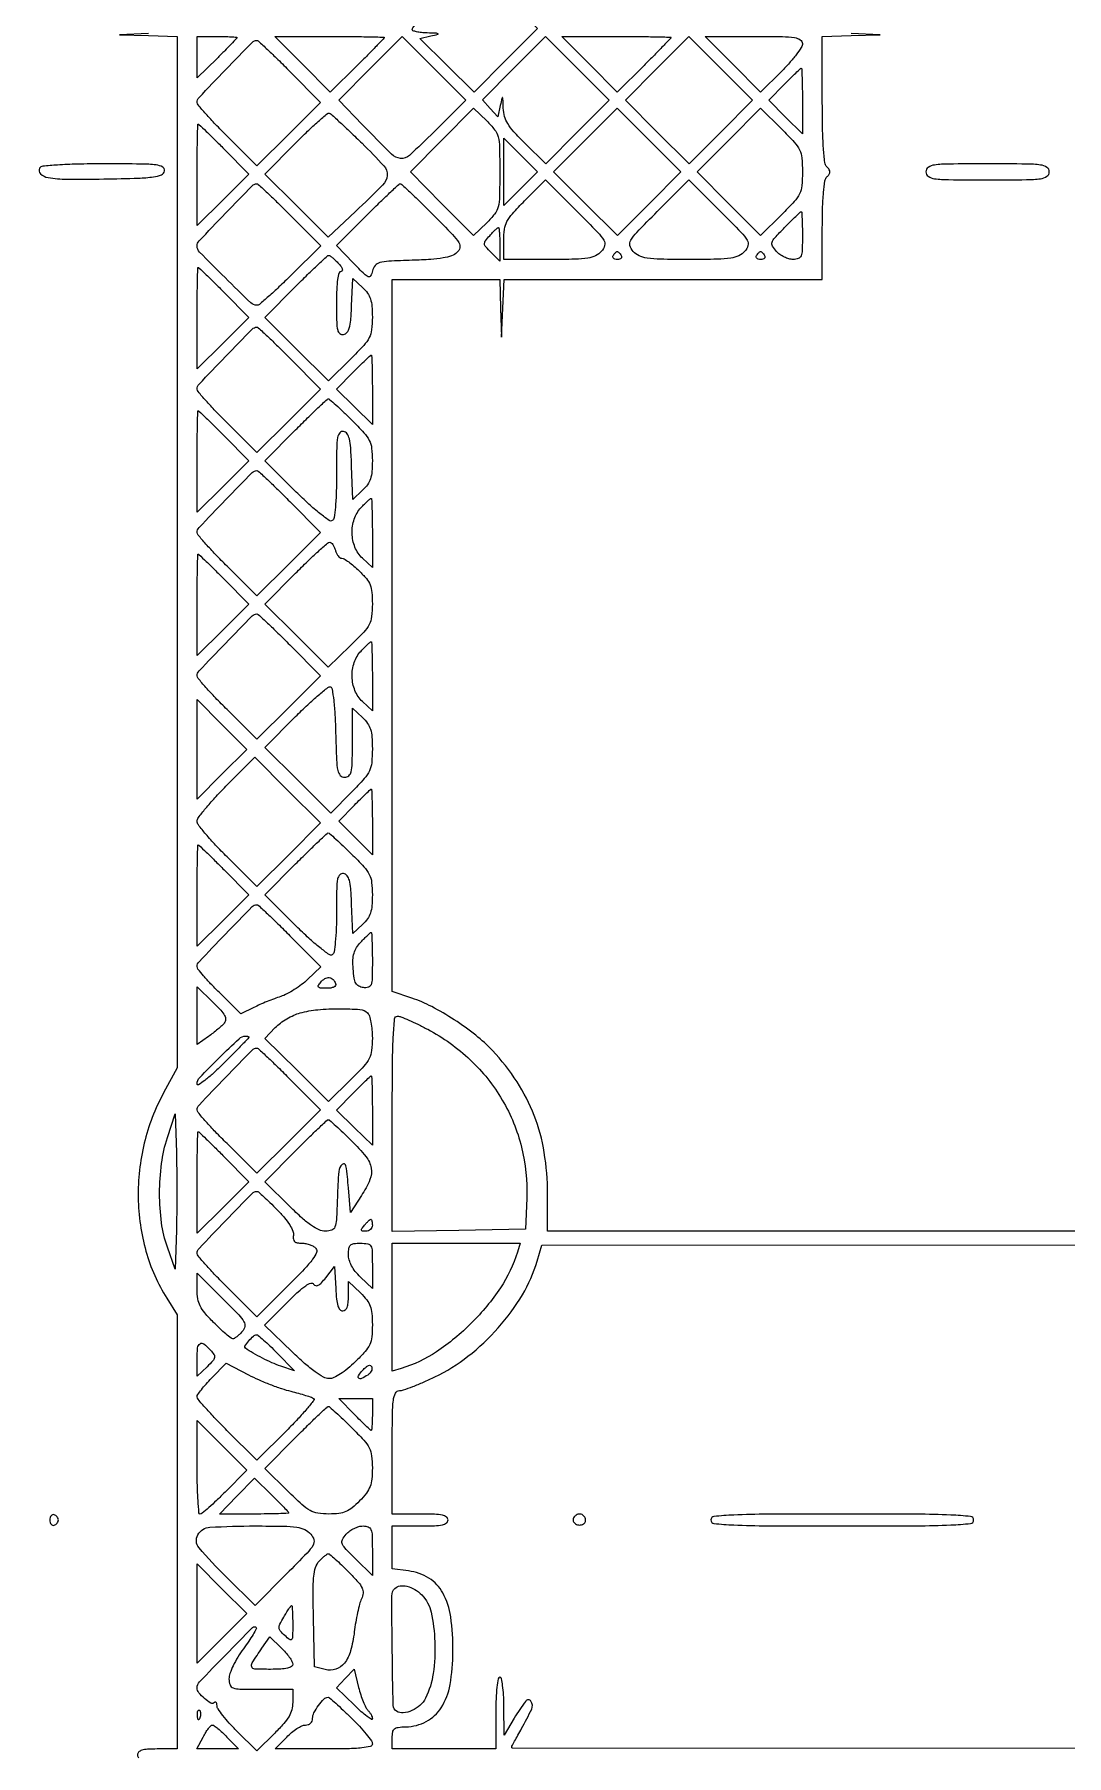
# Model space of a CAD drawing. Extents: x 0 to 836, y 5 to 589.
# Drawn here: x 102.46 to 124.39, y 185.98 to 222.54 of the extents above; entities that cross this region are included whole.
import ezdxf

# ---------------------------------------------------------------- set-up
doc = ezdxf.new("R2010")
doc.units = 0
doc.header["$MEASUREMENT"] = 0

msp = doc.modelspace()

# ---------------------------------------------------------------- linework, layer by layer
for points in [[(201.712326, 537.783562, -0.000001), (217.055896, 537.76491, -0.426088)], [(546.939, 229.3929, -0.000106), (546.943559, 250.949215, -0.000176), (546.957638, 269.095817, -0.000001), (546.976289, 285.583213, -0.415883)], [(836.0595, 588.6891), (420.497259, 588.710259, 0.000013), (261.145696, 588.714318, 0.000021), (126.989856, 588.708632), (4.934769, 588.698274, 0.19889), (4.878609, 588.675009, 0.198853), (4.855343, 588.618859), (4.83877, 516.273901, 0.000036), (4.826254, 436.744061, 0.000021), (4.8222, 342.282364), (4.8222, 95.946129), (4.469225, 95.920114, 0.031904), (4.160456, 95.877435, 0.315999), (4.075312, 95.787407, 0.415411), (4.137995, 95.703578, 0.035338), (4.43445, 95.6826), (4.8222, 95.6826), (4.8222, 50.2101), (4.8222, 4.7376), (420.462, 4.7376), (836.1018, 4.7376)], [(201.712326, 185.847562, -0.000001), (217.055896, 185.82891, -0.426088)], [(604.852986, 529.408162, -0.000002), (620.423836, 529.389509, -0.550615)], [(308.18842, 529.408162, -0.000002), (322.638019, 529.38951, -0.415836)], [(238.738155, 529.614638, -0.000002), (224.300981, 529.63329, -0.415836)], [(531.796111, 538.074638, -0.000002), (517.6951, 538.093291, -0.426056)], [(413.368417, 538.074638, -0.000002), (399.676779, 538.093291, -0.415815)], [(206.267293, 233.405114, -0.000001), (217.051222, 233.389599, -0.0589)], [(77.850638, 481.579418, -0.000002), (77.869294, 494.031443, -0.550517)], [(336.166934, 548.220763, -0.000002), (326.827688, 548.233536, -0.413812)], [(77.644162, 421.684687, -0.000002), (77.625507, 409.236574, -0.415775)], [(260.324089, 280.728444, -0.000002), (260.333986, 287.287743, -0.41377)], [(77.841889, 210.212758, -0.000002), (77.851786, 217.49274, -0.413814)], [(104.88285, 222.560816), (104.2695, 222.53162), (104.88285, 222.51481), (105.4962, 222.498), (105.4962, 211.545212), (105.4962, 200.592424), (105.207753, 200.060762, 0.065452), (104.795883, 198.98735, 0.062902), (104.667936, 197.829127, 0.064063), (104.831829, 196.695411, 0.073024), (105.275956, 195.693651), (105.4962, 195.344762), (105.4962, 190.732381), (105.4962, 186.12), (105.0732, 186.12, 0.014068), (104.865043, 186.114142, 0.058865), (104.74185, 186.092505, 0.122766), (104.675162, 186.052913, 0.200296), (104.6502, 185.9931, 0.188641), (104.673268, 185.934134, 0.12648)], [(166.481117, 197.118), (113.364, 197.118), (113.364, 197.912789, 0.040449), (113.292708, 198.792595, 0.051453), (113.079872, 199.578338, 0.052465), (112.715398, 200.292004, 0.044668), (112.192571, 200.956987, 0.036789), (111.838983, 201.280941, 0.022927), (111.382004, 201.608769, 0.023018), (110.902826, 201.889801, 0.040952), (110.482258, 202.068874), (110.0646, 202.207598), (110.0646, 209.772499), (110.0646, 217.3374), (111.2067, 217.3374), (112.3488, 217.3374), (112.36561, 216.72405), (112.38242, 216.1107), (112.411616, 216.72405), (112.440813, 217.3374), (115.821106, 217.3374), (119.2014, 217.3374), (119.2014, 218.37798, -0.006315), (119.207297, 218.844855, -0.015851), (119.226677, 219.184749, -0.016392), (119.256424, 219.428502, -0.159118), (119.30292, 219.52008, 0.049631), (119.348146, 219.575302, 0.147822), (119.36214, 219.6216, 0.147822), (119.348146, 219.667898, 0.049631), (119.30292, 219.72312, -0.167375), (119.254623, 219.82216, -0.012894), (119.225763, 220.121052, -0.01311), (119.206949, 220.545911, -0.004509), (119.2014, 221.16132), (119.2014, 222.498), (119.81475, 222.51481), (120.4281, 222.53162), (119.81475, 222.560816)], [(65.435445, 190.773), (68.6952, 190.773), (68.6952, 177.3216, -0.000235), (68.692781, 172.163649, -0.000391), (68.685311, 167.821549, -0.000006), (68.675408, 163.884038, -0.413474), (68.661535, 163.8702, -0.118776), (68.638161, 163.875832, -0.002401), (68.529605, 163.932029, -0.005535), (68.40322, 164.00002, -0.003675), (68.259685, 164.080681, 0.007714), (67.984449, 164.232441, 0.06904), (67.855138, 164.279732, 0.270472), (67.79242, 164.259258, 0.185787), (67.765428, 164.18745, 0.175744), (67.784867, 164.135137, 0.030637), (67.858962, 164.057949, 0.030019), (67.961457, 163.974289, 0.022931), (68.082678, 163.895095), (68.3991, 163.70849), (67.82805, 163.704745, 0.013372), (67.605361, 163.697327, 0.023366), (67.421849, 163.677659, 0.020491)], [(164.9277, 186.12, -0.00006), (144.863593, 186.122419, -0.000101), (127.973098, 186.129889), (112.616474, 186.139782, -0.414025), (112.6026, 186.153665, -0.118776), (112.608232, 186.177039, -0.002401), (112.664429, 186.285595, -0.005535), (112.73242, 186.41198, -0.003675), (112.813081, 186.555515, 0.021224), (113.026386, 186.968367, 0.269191), (113.011026, 187.135826, 0.509183), (112.899571, 187.137105, 0.024444), (112.656792, 186.77565), (112.440002, 186.4161), (112.436701, 187.02945, 0.012164), (112.429525, 187.270931, 0.02208), (112.410163, 187.467487, 0.018882), (112.383283, 187.615116, 0.351751), (112.3488, 187.6428, 0.365646), (112.313203, 187.612751, 0.014491), (112.2877, 187.4313, 0.018502), (112.269844, 187.189321, 0.009164), (112.2642, 186.8814), (112.2642, 186.12), (111.1644, 186.12), (110.0646, 186.12), (110.064849, 186.35265, -0.040561), (110.075533, 186.482414, -0.180759), (110.11292, 186.547578, -0.145401), (110.189371, 186.580216, -0.023462), (110.352681, 186.591303, 0.116545), (110.787786, 186.703754, 0.131991), (111.103293, 186.996161, 0.097119), (111.292231, 187.487242, 0.042288), (111.354701, 188.186309, 0.034894), (111.306129, 188.930672, 0.092165), (111.139459, 189.435758, 0.128781), (110.843969, 189.747465, 0.106049), (110.411316, 189.902774), (110.0646, 189.949278), (110.0646, 190.403439), (110.0646, 190.8576), (110.6568, 190.8576, 0.008455), (110.962474, 190.862769, 0.044348), (111.12915, 190.883282, 0.103378), (111.217076, 190.922244, 0.241448), (111.249, 190.9845, 0.241448), (111.217076, 191.046756, 0.103378), (111.12915, 191.085718, 0.044348), (110.962474, 191.106231, 0.008455), (110.6568, 191.1114), (110.0646, 191.1114), (110.0646, 192.4227, -0.00243), (110.068427, 193.210213, -0.026132), (110.088176, 193.528493, -0.082684), (110.132075, 193.681605, -0.289338), (110.215037, 193.734, 0.082327), (110.305119, 193.748934, 0.009465), (110.49889, 193.819116, 0.011203), (110.727562, 193.9128, 0.008916), (110.970093, 194.023756, 0.054982), (111.67321, 194.461401, 0.04513), (112.316716, 195.069119, 0.04585), (112.829837, 195.769699, 0.063026), (113.144019, 196.4835), (113.24454, 196.8219), (166.4357, 196.843117, -0.000076)]]:
    msp.add_lwpolyline(points, format="xyb")
for points in [[(112.476439, 221.991143), (111.803007, 221.313738), (111.226837, 221.884719), (110.650667, 222.4557), (110.886383, 222.509141, 0.00382), (111.031632, 222.54324, 0.627665), (111.034305, 222.555686, 0.157068), (111.007298, 222.565536, 0.001647), (110.80485, 222.572591, -0.018244), (110.683248, 222.580875, -0.029365), (110.580792, 222.597748, -0.029341), (110.504995, 222.619593, -0.317995), (110.4876, 222.644178, -0.183912), (110.502912, 222.684399, -0.002573), (110.679811, 222.881013, -0.00679), (110.891139, 223.107226, -0.004371), (111.141935, 223.363952), (111.79627, 224.022148), (112.47307, 223.345348), (113.14987, 222.668548)], [(106.7652, 222.47367, -0.192405), (106.758686, 222.457369, -0.001068), (106.640944, 222.334099, -0.004361), (106.504356, 222.194172, -0.002731), (106.3422, 222.0327), (105.9192, 221.616061), (105.9192, 222.05703), (105.9192, 222.498), (106.3422, 222.498, -0.005392), (106.504395, 222.496251, -0.008972), (106.640944, 222.490853, -0.003201), (106.756044, 222.483493, -0.393782)], [(107.888191, 221.755821), (108.541913, 221.098243), (107.865123, 220.425423), (107.188333, 219.752602), (106.553767, 220.382934, -0.006272), (106.310589, 220.630626, -0.009458), (106.105604, 220.852994, -0.004832), (105.938915, 221.044524, -0.178485), (105.9192, 221.097993, -0.192259), (105.960519, 221.201478, -0.001907), (106.52223, 221.788252, -0.001843), (107.089416, 222.371921, -0.201678), (107.188067, 222.4134, -0.189182), (107.218886, 222.401307, -0.001546), (107.41287, 222.220236, -0.005248), (107.634255, 222.007887, -0.003319)], [(109.8954, 222.474581, -0.194103), (109.888973, 222.458649, -0.00055), (109.727009, 222.290941, -0.003116), (109.541922, 222.10208, -0.001927), (109.322153, 221.882308), (108.748907, 221.313454), (108.161172, 221.905727), (107.573438, 222.498), (108.734419, 222.498, -0.00189), (109.179596, 222.496317, -0.003152), (109.554362, 222.491121, -0.0004), (109.886023, 222.484165, -0.407852)], [(110.952259, 220.47198, -0.008837), (110.428553, 219.969263, -0.214683), (110.241394, 219.906339, -0.172298), (110.050871, 219.996001, -0.005315), (109.432417, 220.622343), (108.927135, 221.145069), (109.600302, 221.822208), (110.27347, 222.499348), (110.950944, 221.821874), (111.628418, 221.1444)], [(113.999505, 220.468611), (113.326339, 219.791473), (112.879869, 220.232397, -0.013362), (112.648691, 220.473239, -0.04639), (112.518962, 220.645496, -0.068234), (112.450664, 220.799873, -0.061779), (112.423391, 220.97231, 0.001062), (112.416073, 221.177825, 0.203009), (112.407368, 221.1964, 0.571843), (112.396745, 221.193032, 0.001886), (112.359941, 221.029314), (112.3065, 220.787328), (112.142453, 220.969051), (111.978407, 221.150775), (112.648739, 221.825061), (113.31907, 222.499348), (113.99587, 221.822548), (114.67267, 221.145748)], [(115.9866, 222.474581, -0.194103), (115.980173, 222.458649, -0.00055), (115.818209, 222.290941, -0.003116), (115.633122, 222.10208, -0.001927), (115.413353, 221.882308), (114.840107, 221.313454), (114.252372, 221.905727), (113.664638, 222.498), (114.825619, 222.498, -0.00189), (115.270796, 222.496317, -0.003152), (115.645562, 222.491121, -0.0004), (115.977223, 222.484165, -0.407852)], [(118.7784, 222.34706, -0.143882), (118.754004, 222.264038, -0.01868), (118.647208, 222.110896, -0.020516), (118.502813, 221.934994, -0.015821), (118.331787, 221.755055), (117.885175, 221.31399), (117.297706, 221.905995), (116.710238, 222.498), (117.744319, 222.498, -0.003286), (118.357223, 222.493971, -0.032961), (118.612353, 222.473763, -0.106295), (118.733786, 222.428507, -0.255945)], [(118.7784, 221.124494), (118.7784, 220.427788), (118.421479, 220.78471), (118.064557, 221.141631), (118.396348, 221.481415, -0.00354), (118.525343, 221.611661, -0.005583), (118.638057, 221.721388, -0.001731), (118.736691, 221.814637, -0.190734), (118.753269, 221.8212, -0.402212), (118.763493, 221.811389, -0.001273), (118.771018, 221.616543, -0.005633), (118.776594, 221.391643, -0.00338)], [(109.422361, 220.22772, -0.012281), (109.88906, 219.748383, -0.213873), (109.957167, 219.546973, -0.173775), (109.860448, 219.341224, -0.007618), (109.283946, 218.77995), (108.706242, 218.2344), (108.031764, 218.904921), (107.357287, 219.575443), (108.011503, 220.233518, -0.005902), (108.266686, 220.484218, -0.00939), (108.491461, 220.691925, -0.003832), (108.685897, 220.86229, -0.269464), (108.726719, 220.869947, -0.099712), (108.767098, 220.845755, -0.001739), (108.956226, 220.672363, -0.00432), (109.17473, 220.467113, -0.002856)], [(112.3488, 219.6216, -0.005512), (112.342971, 219.09287, -0.057399), (112.313408, 218.877989, -0.103507), (112.238373, 218.72565, -0.03428), (112.070863, 218.539404), (111.792926, 218.270017), (111.121098, 218.945808), (110.449269, 219.6216), (111.121098, 220.297392), (111.792926, 220.973183), (112.070863, 220.703796, -0.03428), (112.238373, 220.51755, -0.103507), (112.313408, 220.365211, -0.057399), (112.342971, 220.15033, -0.005512)], [(118.7784, 219.6216, -0.022228), (118.765259, 219.32615, -0.091845), (118.717409, 219.15464, -0.073212), (118.606404, 218.992875, -0.011018), (118.331931, 218.709597), (117.885461, 218.268673), (117.212965, 218.945137), (116.540469, 219.6216), (117.212965, 220.298063), (117.885461, 220.974527), (118.331931, 220.533603, -0.011018), (118.606404, 220.250325, -0.073212), (118.717409, 220.08856, -0.091845), (118.765259, 219.91705, -0.022228)], [(106.492778, 220.105689), (107.019168, 219.574578), (106.469184, 219.029483), (105.9192, 218.484388), (105.9192, 219.560594, -0.002054), (105.920896, 219.973264, -0.003426), (105.926131, 220.320664, -0.000473), (105.933145, 220.627378, -0.407257), (105.942794, 220.6368, -0.193708), (105.958794, 220.63036, -0.000647), (106.114084, 220.480786, -0.003383), (106.289276, 220.309301, -0.002097)], [(102.572944, 219.698829, 0.362859), (102.590241, 219.578353, 0.142614), (102.752829, 219.500072, 0.039903), (103.147733, 219.466173, 0.006123), (103.936613, 219.471205, 0.002888), (104.670283, 219.48911, 0.025518), (104.993186, 219.515388, 0.067043), (105.160179, 219.560907, 0.250335), (105.226391, 219.64275, 0.329521), (105.187582, 219.723708, 0.093362), (105.045785, 219.767722, 0.026378), (104.733524, 219.787121, 0.002325), (103.942296, 219.7908, 0.004799), (103.369543, 219.785303, 0.011967), (102.951282, 219.767252, 0.008478), (102.640465, 219.741076, 0.233154)], [(121.401, 219.6216, 0.250083), (121.451569, 219.526818, 0.116079), (121.586063, 219.476279, 0.02996), (121.882974, 219.455932, 0.00213), (122.7123, 219.4524, 0.00213), (123.541626, 219.455932, 0.02996), (123.838537, 219.476279, 0.116079), (123.973031, 219.526818, 0.250083), (124.0236, 219.6216, 0.250083), (123.973031, 219.716382, 0.116079), (123.838537, 219.766921, 0.02996), (123.541626, 219.787268, 0.00213), (122.7123, 219.7908, 0.00213), (121.882974, 219.787268, 0.02996), (121.586063, 219.766921, 0.116079), (121.451569, 219.716382, 0.250083)], [(107.890651, 218.707748), (108.546832, 218.047695), (107.908517, 217.417598, -0.005928), (107.658026, 217.176127, -0.008973), (107.433886, 216.972591, -0.004412), (107.240708, 216.806383, -0.177239), (107.18911, 216.7875, -0.194181), (107.059344, 216.839871, -0.003462), (106.511923, 217.375061, -0.003434), (105.971644, 217.918043, -0.19648), (105.9192, 218.04635, -0.191484), (105.962167, 218.154431, -0.002082), (106.520889, 218.741177, -0.002004), (107.085641, 219.324635, -0.202106), (107.188067, 219.3678, -0.189225), (107.218892, 219.355701, -0.001535), (107.413592, 219.17391, -0.005229), (107.635772, 218.960762, -0.003307)], [(110.936962, 218.707032, -0.003781), (111.347082, 218.288206, -0.051657), (111.478349, 218.120497, -0.191771), (111.49858, 218.010536, -0.160928), (111.439691, 217.906749, -0.101532), (111.324124, 217.83854, -0.040029), (111.144323, 217.792475, -0.026563), (110.88187, 217.761446, -0.00844), (110.488332, 217.742666, 0.004467), (109.988973, 217.722811, 0.053081), (109.797922, 217.69301, 0.154628), (109.700821, 217.631096, 0.116889), (109.643933, 217.517314, -0.063349), (109.604569, 217.411912, -0.387776), (109.554567, 217.39383, -0.097675), (109.473423, 217.447878, -0.004498), (109.238957, 217.685137), (108.881184, 218.053746), (109.534357, 218.710773, -0.003312), (109.788074, 218.962627, -0.005238), (110.009253, 219.174798, -0.00154), (110.203066, 219.355738, -0.189205), (110.2338, 219.3678, -0.18927), (110.264544, 219.35573, -0.001524), (110.45944, 219.173699, -0.00521), (110.681819, 218.960321, -0.003294)], [(114.509614, 217.933483, -0.096486), (114.384421, 217.839715, -0.074304), (114.22112, 217.788816, -0.033795), (113.952937, 217.765629, -0.004671), (113.393188, 217.7604), (112.4334, 217.7604), (112.4334, 218.15959, -0.033159), (112.449454, 218.401393, -0.087388), (112.501721, 218.566309, -0.063081), (112.617404, 218.732799, -0.011477), (112.875778, 219.006721), (113.318155, 219.454663), (113.992204, 218.780615, -0.003397), (114.430693, 218.336126, -0.055934), (114.558383, 218.171619, -0.202061), (114.575702, 218.056679, -0.122195)], [(117.555214, 217.933483, -0.100062), (117.427261, 217.839055, -0.073036), (117.257528, 217.788312, -0.032035), (116.974459, 217.765437, -0.004148), (116.3673, 217.7604, -0.004158), (115.761073, 217.765442, -0.031899), (115.477605, 217.788285, -0.072566), (115.307646, 217.83883, -0.10066), (115.180015, 217.932787, -0.122971), (115.114386, 218.055578, -0.200635), (115.131758, 218.170621, -0.055773), (115.259111, 218.335624, -0.003427), (115.694339, 218.779461), (116.36467, 219.453748), (117.038261, 218.780157, -0.0034), (117.476447, 218.335972, -0.05597), (117.604042, 218.17156, -0.202118), (117.621324, 218.056663, -0.1221)], [(118.7784, 218.268, -0.007618), (118.773652, 217.956412, -0.085737), (118.748984, 217.835665, -0.217081), (118.691338, 217.779691, -0.086), (118.580012, 217.7604, -0.071015), (118.492733, 217.772859, -0.041981), (118.394347, 217.810736, -0.041105), (118.300505, 217.866171, -0.05493), (118.226548, 217.931757, -0.051037), (118.143898, 218.044266, -0.218512), (118.135687, 218.125016, -0.103781), (118.191971, 218.219824, -0.007732), (118.399806, 218.439357, -0.003578), (118.527475, 218.568244, -0.005639), (118.639073, 218.676828, -0.001765), (118.736701, 218.769046, -0.190603), (118.753269, 218.7756, -0.397036), (118.763444, 218.766009, -0.002383), (118.771018, 218.626492, -0.007727), (118.776594, 218.462635, -0.00464)], [(112.3488, 218.08), (112.3488, 217.7228), (112.163786, 217.907814, -0.016536), (112.051443, 218.027844, -0.160796), (112.024669, 218.091101, -0.183469), (112.042774, 218.153739, -0.022827), (112.134598, 218.265014, -0.008687), (112.196423, 218.330989, -0.012747), (112.253224, 218.38662, -0.008105), (112.302075, 218.430628, -0.181216), (112.319612, 218.4372, -0.383248), (112.331305, 218.426694, -0.006334), (112.340226, 218.332272, -0.012721), (112.346701, 218.21696, -0.007663)], [(114.9291, 217.845, -0.146489), (114.93773, 217.812903, -0.191582), (114.925817, 217.785251, -0.134005), (114.893114, 217.766572, -0.063222), (114.8445, 217.7604, -0.063222), (114.795886, 217.766572, -0.134005), (114.763183, 217.785251, -0.191582), (114.75127, 217.812903, -0.146489), (114.7599, 217.845, -0.025622), (114.782288, 217.877389, -0.032351), (114.806319, 217.904749, -0.033983), (114.828705, 217.924282, -0.163822), (114.8445, 217.9296, -0.163822), (114.860295, 217.924282, -0.033983), (114.882681, 217.904749, -0.032351), (114.906712, 217.877389, -0.025622)], [(117.9747, 217.845, -0.146489), (117.98333, 217.812903, -0.191582), (117.971417, 217.785251, -0.134005), (117.938714, 217.766572, -0.063222), (117.8901, 217.7604, -0.063222), (117.841486, 217.766572, -0.134005), (117.808783, 217.785251, -0.191582), (117.79687, 217.812903, -0.146489), (117.8055, 217.845, -0.025622), (117.827888, 217.877389, -0.032351), (117.851919, 217.904749, -0.033983), (117.874305, 217.924282, -0.163822), (117.8901, 217.9296, -0.163822), (117.905895, 217.924282, -0.033983), (117.928281, 217.904749, -0.032351), (117.952312, 217.877389, -0.025622)], [(106.492778, 217.060089), (107.019168, 216.528978), (106.469184, 215.983883), (105.9192, 215.438788), (105.9192, 216.514994, -0.002054), (105.920896, 216.927664, -0.003426), (105.926131, 217.275064, -0.000473), (105.933145, 217.581778, -0.407257), (105.942794, 217.5912, -0.193708), (105.958794, 217.58476, -0.000647), (106.114084, 217.435186, -0.003383), (106.289276, 217.263701, -0.002097)], [(108.9225, 217.6758, -0.02845), (108.976143, 217.609284, -0.076475), (109.003549, 217.555218, -0.189749), (109.001586, 217.521727, -0.292217), (108.977912, 217.5066, 0.334011), (108.933525, 217.473225, 0.034828), (108.904376, 217.337612, 0.026511), (108.885702, 217.12856, 0.00902), (108.8802, 216.823597, 0.005352), (108.88443, 216.428444, 0.050283), (108.90506, 216.260023, 0.173531), (108.951216, 216.187377, 0.21564), (109.02825, 216.168821, 0.171627), (109.103733, 216.21288, 0.106746), (109.152477, 216.304307, 0.049201), (109.182456, 216.470173, 0.00926), (109.201563, 216.778107), (109.226827, 217.359165), (109.434213, 217.164336, -0.048972), (109.538716, 217.044882, -0.075518), (109.600772, 216.922756, -0.059654), (109.63226, 216.767584, -0.020263), (109.6416, 216.537213, -0.027995), (109.626588, 216.269303, -0.092548), (109.575159, 216.100972, -0.067417), (109.457957, 215.935307, -0.010325), (109.175843, 215.644949), (108.710086, 215.184978), (108.033687, 215.85741), (107.357287, 216.529843), (108.011009, 217.187421, -0.003741), (108.265364, 217.439477, -0.005876), (108.48807, 217.651836, -0.00193), (108.682559, 217.831578, -0.187697), (108.717053, 217.845, -0.154717), (108.745726, 217.83591, -0.01874), (108.798986, 217.795298, -0.020825), (108.860036, 217.740598, -0.01575)], [(107.888191, 215.664621), (108.541913, 215.007043), (107.865123, 214.334223), (107.188333, 213.661402), (106.553767, 214.291734, -0.006272), (106.310589, 214.539426, -0.009458), (106.105604, 214.761794, -0.004832), (105.938915, 214.953324, -0.178485), (105.9192, 215.006793, -0.192259), (105.960519, 215.110278, -0.001907), (106.52223, 215.697052, -0.001843), (107.089416, 216.280721, -0.201678), (107.188067, 216.3222, -0.189182), (107.218886, 216.310107, -0.001546), (107.41287, 216.129036, -0.005248), (107.634255, 215.916687, -0.003319)], [(109.6416, 214.993286), (109.6416, 214.256571), (109.260733, 214.630364), (108.879867, 215.004156), (109.236048, 215.367078, -0.00324), (109.374363, 215.506196, -0.005133), (109.494852, 215.623392, -0.001471), (109.600531, 215.7235, -0.191126), (109.616914, 215.73, -0.403157), (109.626966, 215.720322, -0.0011), (109.634349, 215.51359, -0.005234), (109.639826, 215.275776, -0.00314)], [(109.19479, 214.35814, -0.011159), (109.46338, 214.080776, -0.068662), (109.577001, 213.918176, -0.091161), (109.62704, 213.751086, -0.027296), (109.6416, 213.484587, -0.020267), (109.632252, 213.254055, -0.059777), (109.600723, 213.098891, -0.075607), (109.538538, 212.976714, -0.048758), (109.433705, 212.856987), (109.22581, 212.661679), (109.201055, 213.370054, 0.006712), (109.182317, 213.757245, 0.042183), (109.153534, 213.952855, 0.100038), (109.105444, 214.057762, 0.190443), (109.02825, 214.106718, 0.270438), (108.949691, 214.078978, 0.136004), (108.904068, 213.980221, 0.037072), (108.884116, 213.754867, 0.003549), (108.8802, 213.203196, -0.007325), (108.874363, 212.80483, -0.016201), (108.85562, 212.501441, -0.0138), (108.828073, 212.276203, -0.220452), (108.786809, 212.213667, -0.303266), (108.723007, 212.215922, -0.01208), (108.528128, 212.363574, -0.017355), (108.2933, 212.564296, -0.010125), (108.025353, 212.820096), (107.357287, 213.484243), (108.011009, 214.141821, -0.002978), (108.264607, 214.393895, -0.004735), (108.484927, 214.606236, -0.001262), (108.678544, 214.788414, -0.190361), (108.706355, 214.7994, -0.183123), (108.733577, 214.789084, -0.002559), (108.867003, 214.66978, -0.00676), (109.020527, 214.527268, -0.004352)], [(106.492778, 214.014489), (107.019168, 213.483378), (106.469184, 212.938283), (105.9192, 212.393188), (105.9192, 213.469394, -0.002054), (105.920896, 213.882064, -0.003426), (105.926131, 214.229464, -0.000473), (105.933145, 214.536178, -0.407257), (105.942794, 214.5456, -0.193708), (105.958794, 214.53916, -0.000647), (106.114084, 214.389586, -0.003383), (106.289276, 214.218101, -0.002097)], [(107.888191, 212.619021), (108.541913, 211.961443), (107.865123, 211.288623), (107.188333, 210.615802), (106.553767, 211.246134, -0.006272), (106.310589, 211.493826, -0.009458), (106.105604, 211.716194, -0.004832), (105.938915, 211.907724, -0.178485), (105.9192, 211.961193, -0.192259), (105.960519, 212.064678, -0.001907), (106.52223, 212.651452, -0.001843), (107.089416, 213.235121, -0.201678), (107.188067, 213.2766, -0.189182), (107.218886, 213.264507, -0.001546), (107.41287, 213.083436, -0.005248), (107.634255, 212.871087, -0.003319)], [(109.6416, 211.950553), (109.6416, 211.216706), (109.4301, 211.4154, -0.110354), (109.272474, 211.647397, -0.088052), (109.211844, 211.944481, -0.087666), (109.257093, 212.245473, -0.107938), (109.402547, 212.488597, -0.006974), (109.475033, 212.56363, -0.010459), (109.540553, 212.626883, -0.005704), (109.596975, 212.677934, -0.183019), (109.614047, 212.6844, -0.401662), (109.62525, 212.673669, -0.001379), (109.633506, 212.468832, -0.005864), (109.63962, 212.231944, -0.003519)], [(108.855687, 211.5846, 0.047831), (108.879416, 211.51987, 0.057677), (108.913919, 211.465103, 0.067848), (108.95338, 211.427755, 0.15687), (108.991789, 211.4154, -0.140652), (109.042764, 211.400771, -0.017774), (109.138612, 211.335971, -0.01973), (109.249074, 211.24855, -0.015212), (109.362622, 211.145004, -0.027693), (109.514316, 210.980744, -0.078253), (109.593576, 210.846728, -0.072841), (109.630839, 210.689335, -0.021765), (109.6416, 210.442251, -0.027698), (109.6267, 210.173482, -0.094701), (109.575258, 210.006948, -0.068832), (109.457629, 209.844216, -0.010211), (109.171003, 209.556647), (108.700406, 209.103402), (108.028846, 209.771022), (107.357287, 210.438643), (108.011009, 211.096221, -0.00524), (108.266857, 211.348241, -0.008033), (108.494248, 211.560636, -0.003541), (108.690967, 211.736035, -0.182249), (108.738085, 211.7538, -0.183838), (108.769371, 211.741895, -0.059111), (108.80289, 211.704097, -0.049797), (108.833354, 211.649362, -0.038166)], [(106.492778, 210.968889), (107.019168, 210.437778), (106.469184, 209.892683), (105.9192, 209.347588), (105.9192, 210.423794, -0.002054), (105.920896, 210.836464, -0.003426), (105.926131, 211.183864, -0.000473), (105.933145, 211.490578, -0.407257), (105.942794, 211.5, -0.193708), (105.958794, 211.49356, -0.000647), (106.114084, 211.343986, -0.003383), (106.289276, 211.172501, -0.002097)], [(107.888191, 209.573421), (108.541913, 208.915843), (107.865123, 208.243023), (107.188333, 207.570202), (106.553767, 208.200534, -0.006272), (106.310589, 208.448226, -0.009458), (106.105604, 208.670594, -0.004832), (105.938915, 208.862124, -0.178485), (105.9192, 208.915593, -0.192259), (105.960519, 209.019078, -0.001907), (106.52223, 209.605852, -0.001843), (107.089416, 210.189521, -0.201678), (107.188067, 210.231, -0.189182), (107.218886, 210.218907, -0.001546), (107.41287, 210.037836, -0.005248), (107.634255, 209.825487, -0.003319)], [(109.6416, 208.904953), (109.6416, 208.171106), (109.4301, 208.3698, -0.110354), (109.272474, 208.601797, -0.088052), (109.211844, 208.898881, -0.087666), (109.257093, 209.199873, -0.107938), (109.402547, 209.442997, -0.006974), (109.475033, 209.51803, -0.010459), (109.540553, 209.581283, -0.005704), (109.596975, 209.632334, -0.183019), (109.614047, 209.6388, -0.401662), (109.62525, 209.628069, -0.001379), (109.633506, 209.423232, -0.005864), (109.63962, 209.186344, -0.003519)], [(108.861821, 207.707257, 0.003535), (108.880428, 207.132843, 0.039857), (108.9075, 206.906663, 0.137327), (108.960631, 206.802519, 0.209513), (109.052171, 206.7624, 0.173627), (109.141845, 206.794508, 0.166547), (109.192653, 206.876808, 0.050989), (109.214356, 207.055104, 0.00481), (109.2186, 207.496247), (109.2186, 208.230094), (109.4301, 208.0314, -0.048312), (109.539258, 207.906957, -0.079357), (109.601954, 207.782028, -0.059586), (109.632808, 207.619596, -0.017172), (109.6416, 207.363663, -0.022724), (109.628281, 207.070756, -0.089829), (109.580355, 206.897624, -0.07146), (109.469653, 206.73297, -0.01114), (109.199783, 206.447247), (108.757967, 205.999873), (108.057685, 206.696517), (107.357404, 207.393161), (108.011561, 208.051177, -0.008182), (108.268508, 208.301317, -0.012728), (108.498849, 208.507518, -0.006929), (108.696115, 208.670609, -0.254569), (108.751809, 208.680654, -0.28331), (108.788289, 208.637215, -0.008461), (108.820239, 208.391806, -0.013972), (108.846401, 208.083292, -0.007836)], [(107.866356, 205.115338), (107.189681, 204.438663), (106.554441, 205.069664, -0.009369), (106.311069, 205.320645, -0.013445), (106.105802, 205.552623, -0.009229), (105.945344, 205.751438, -0.166663), (105.9192, 205.827693, -0.164069), (105.944851, 205.903762, -0.009591), (106.098801, 206.098214, -0.013701), (106.296373, 206.325192, -0.009602), (106.530607, 206.570236), (107.142013, 207.18575), (107.842522, 206.488881), (108.54303, 205.792012)], [(109.6416, 205.811894), (109.6416, 205.115188), (109.284679, 205.47211), (108.927757, 205.829031), (109.259548, 206.168815, -0.00354), (109.388543, 206.299061, -0.005583), (109.501257, 206.408788, -0.001731), (109.599891, 206.502037, -0.190734), (109.616469, 206.5086, -0.402212), (109.626693, 206.498789, -0.001273), (109.634218, 206.303943, -0.005633), (109.639794, 206.079043, -0.00338)], [(109.19479, 205.13674, -0.011159), (109.46338, 204.859376, -0.068662), (109.577001, 204.696776, -0.091161), (109.62704, 204.529686, -0.027296), (109.6416, 204.263187, -0.020264), (109.632257, 204.032758, -0.059698), (109.600754, 203.877588, -0.07555), (109.538652, 203.755444, -0.048894), (109.434029, 203.635892), (109.226459, 203.440889), (109.201379, 204.064397, 0.008241), (109.182409, 204.398711, 0.046652), (109.152879, 204.574534, 0.10477), (109.104363, 204.670421, 0.178111), (109.02825, 204.716156, 0.253391), (108.950214, 204.691349, 0.148024), (108.904341, 204.601656, 0.040721), (108.884201, 204.395636, 0.004013), (108.8802, 203.897196, -0.008317), (108.87424, 203.538881, -0.017395), (108.855278, 203.26067, -0.015194), (108.82743, 203.052881, -0.216703), (108.786809, 202.992267, -0.303266), (108.723007, 202.994522, -0.01208), (108.528128, 203.142174, -0.017355), (108.2933, 203.342896, -0.010125), (108.025353, 203.598696), (107.357287, 204.262843), (108.011009, 204.920421, -0.002978), (108.264607, 205.172495, -0.004735), (108.484927, 205.384836, -0.001262), (108.678544, 205.567014, -0.190361), (108.706355, 205.578, -0.183123), (108.733577, 205.567684, -0.002559), (108.867003, 205.44838, -0.00676), (109.020527, 205.305868, -0.004352)], [(106.492778, 204.793089), (107.019168, 204.261978), (106.469184, 203.716883), (105.9192, 203.171788), (105.9192, 204.247994, -0.002054), (105.920896, 204.660664, -0.003426), (105.926131, 205.008064, -0.000473), (105.933145, 205.314778, -0.407257), (105.942794, 205.3242, -0.193708), (105.958794, 205.31776, -0.000647), (106.114084, 205.168186, -0.003383), (106.289276, 204.996701, -0.002097)], [(107.889493, 203.396312), (108.544516, 202.737424), (108.266707, 202.468161, -0.029679), (108.138813, 202.358135, -0.021242), (107.983966, 202.250228, -0.02155), (107.82709, 202.159771, -0.042396), (107.694299, 202.104376, 0.012246), (107.56163, 202.058197, 0.007256), (107.40566, 201.996989, 0.007258), (107.251724, 201.931361, 0.012383), (107.125391, 201.871534), (106.851082, 201.733214), (106.385141, 202.193367, -0.008653), (106.20662, 202.37588, -0.012569), (106.05607, 202.543466, -0.008161), (105.937378, 202.687148, -0.170143), (105.9192, 202.739021, -0.19216), (105.960731, 202.843094, -0.001929), (106.522058, 203.429864, -0.001863), (107.088929, 204.013504, -0.201733), (107.188067, 204.0552, -0.189205), (107.218889, 204.043104, -0.00154), (107.413252, 203.861652, -0.005238), (107.635058, 203.64888, -0.003312)], [(109.6416, 202.864916, -0.005294), (109.637605, 202.487677, -0.075285), (109.614675, 202.355256, -0.247197), (109.558404, 202.301304, -0.105582), (109.45125, 202.293866, -0.083968), (109.352146, 202.325461, -0.149664), (109.291431, 202.384724, -0.089434), (109.255923, 202.491161, -0.018003), (109.234397, 202.69045, -0.025565), (109.230431, 202.884139, -0.061847), (109.252378, 203.025359, -0.072369), (109.305336, 203.143249, -0.046909), (109.397194, 203.2615, -0.006778), (109.471732, 203.338717, -0.010195), (109.538981, 203.403809, -0.005437), (109.596922, 203.456486, -0.18377), (109.614047, 203.463, -0.398396), (109.625216, 203.452422, -0.002068), (109.633506, 203.287313, -0.007191), (109.63962, 203.094247, -0.004318)], [(106.495615, 201.54048, -0.032518), (106.442643, 201.484494, -0.010467), (106.357205, 201.408477, -0.010391), (106.258358, 201.327657, -0.011461), (106.159364, 201.25369), (105.9192, 201.082678), (105.9192, 201.697809), (105.9192, 202.312939), (106.255451, 201.984598, -0.013339), (106.422661, 201.812373, -0.062135), (106.502924, 201.699906, -0.13018), (106.523427, 201.614956, -0.169249)], [(108.860813, 202.379062, -0.212886), (108.856831, 202.338463, -0.145688), (108.822896, 202.305938, -0.083543), (108.757508, 202.285126, -0.035377), (108.665391, 202.2786, -0.01448), (108.538239, 202.282283, -0.19263), (108.496647, 202.301788, -0.337285), (108.493079, 202.336967, -0.035814), (108.544138, 202.408318, -0.085833), (108.634063, 202.485115, -0.158226), (108.726942, 202.506053, -0.178492), (108.806658, 202.467999, -0.113078)], [(109.54008, 201.75408, -0.124123), (109.579426, 201.688205, -0.025693), (109.611779, 201.556034, -0.025532), (109.634145, 201.394551, -0.021648), (109.6416, 201.22244, -0.02833), (109.626499, 200.956131, -0.092462), (109.57493, 200.788047, -0.067153), (109.45756, 200.622313, -0.010337), (109.175843, 200.332349), (108.710086, 199.872378), (108.035041, 200.543464), (107.359995, 201.21455), (107.580252, 201.444449, -0.042129), (107.686903, 201.538482, -0.026141), (107.826047, 201.630868, -0.026144), (107.974031, 201.708207, -0.042227), (108.107704, 201.75623, -0.041823), (108.483821, 201.823466, -0.023704), (108.946347, 201.84471, -0.018144), (109.377928, 201.828394, -0.179731)], [(110.818286, 201.407367, -0.066884), (111.722443, 200.758358, -0.07099), (112.402264, 199.905387, -0.071749), (112.811154, 198.90473, -0.070642), (112.923551, 197.823868), (112.8987, 197.1603), (111.48165, 197.137104), (110.0646, 197.113909), (110.0646, 199.400154, -0.00176), (110.06888, 200.616092, -0.010767), (110.086811, 201.243493, -0.011896), (110.115307, 201.628418, -0.385882), (110.179249, 201.6864, -0.094533), (110.249503, 201.672998, -0.008671), (110.414259, 201.604434, -0.010958), (110.609084, 201.514231, -0.008371)], [(107.019, 201.239806, -0.193942), (107.012543, 201.223786, -0.000605), (106.857467, 201.063046, -0.003271), (106.679916, 200.881843, -0.002026), (106.4691, 200.6712, -0.010459), (106.257995, 200.470548, -0.020626), (106.080733, 200.321892, -0.02354), (105.949839, 200.230498, -0.590379), (105.9192, 200.247402, -0.193938), (105.974004, 200.383379, -0.006576), (106.387438, 200.801808, -0.006654), (106.811416, 201.208787, -0.190153), (106.949827, 201.2634, -0.032379), (106.976325, 201.261682, -0.049851), (106.99868, 201.256469, -0.064281), (107.014136, 201.248868, -0.251435)], [(107.888191, 200.352021), (108.541913, 199.694443), (107.865123, 199.021623), (107.188333, 198.348802), (106.553767, 198.979134, -0.006272), (106.310589, 199.226826, -0.009458), (106.105604, 199.449194, -0.004832), (105.938915, 199.640724, -0.178485), (105.9192, 199.694193, -0.192259), (105.960519, 199.797678, -0.001907), (106.52223, 200.384452, -0.001843), (107.089416, 200.968121, -0.201678), (107.188067, 201.0096, -0.189182), (107.218886, 200.997507, -0.001546), (107.41287, 200.816436, -0.005248), (107.634255, 200.604087, -0.003319)], [(109.6416, 199.680686), (109.6416, 198.943971), (109.260733, 199.317764), (108.879867, 199.691556), (109.236048, 200.054478, -0.00324), (109.374363, 200.193596, -0.005133), (109.494852, 200.310792, -0.001471), (109.600531, 200.4109, -0.191126), (109.616914, 200.4174, -0.403157), (109.626966, 200.407722, -0.0011), (109.634349, 200.20099, -0.005234), (109.639826, 199.963176, -0.00314)], [(105.478114, 197.13915), (105.4539, 196.3143), (105.288732, 196.7796, -0.052103), (105.162967, 197.300317, -0.033155), (105.121443, 197.922996, -0.032859), (105.162846, 198.555256, -0.046221), (105.288029, 199.1061), (105.4539, 199.6137), (105.478114, 198.78885, -0.004623), (105.485663, 198.41335, -0.002714), (105.488102, 197.964, -0.002714), (105.485663, 197.51465, -0.004623)], [(109.19479, 199.04554, -0.027252), (109.50707, 198.701578, -0.12604), (109.618629, 198.459549, -0.1482), (109.590872, 198.215185, -0.04267), (109.40895, 197.876285), (109.1763, 197.519586), (109.134, 198.039326, 0.014953), (109.081601, 198.508978, 0.591684), (109.003475, 198.538494, 0.199787), (108.928077, 198.389719, 0.010183), (108.898056, 197.837612, -0.004111), (108.877925, 197.360581, -0.071586), (108.848142, 197.208451, -0.227294), (108.781123, 197.141142, -0.085345), (108.646532, 197.118, -0.105679), (108.510925, 197.146985, -0.046476), (108.350307, 197.237682, -0.03196), (108.150921, 197.395913, -0.011554), (107.88814, 197.64459), (107.356827, 198.17118), (108.010779, 198.82899, -0.002977), (108.264465, 199.081153, -0.004733), (108.484859, 199.293568, -0.001261), (108.678544, 199.475813, -0.190365), (108.706355, 199.4868, -0.183123), (108.733577, 199.476484, -0.002559), (108.867003, 199.35718, -0.00676), (109.020527, 199.214668, -0.004352)], [(106.492778, 198.701889), (107.019168, 198.170778), (106.469184, 197.625683), (105.9192, 197.080588), (105.9192, 198.156794, -0.002054), (105.920896, 198.569464, -0.003426), (105.926131, 198.916864, -0.000473), (105.933145, 199.223578, -0.407257), (105.942794, 199.233, -0.193708), (105.958794, 199.22656, -0.000647), (106.114084, 199.076986, -0.003383), (106.289276, 198.905501, -0.002097)], [(107.614736, 197.579194, -0.018352), (107.772512, 197.405937, -0.033577), (107.885786, 197.252149, -0.041315), (107.953992, 197.122762, -0.141308), (107.965432, 197.029294, 0.067583), (107.963515, 196.949439, 0.181346), (107.98884, 196.899551, 0.146751), (108.045356, 196.872193, 0.039873), (108.145423, 196.8642, -0.047594), (108.231213, 196.856015, -0.041323), (108.318236, 196.831665, -0.043419), (108.393735, 196.795918, -0.087491), (108.443802, 196.753444, -0.283552), (108.456115, 196.66615, -0.05708), (108.373736, 196.524419, -0.030352), (108.19552, 196.31336, -0.006607), (107.862027, 195.972945), (107.188333, 195.303202), (106.553767, 195.933534, -0.006272), (106.310589, 196.181226, -0.009458), (106.105604, 196.403594, -0.004832), (105.938915, 196.595124, -0.178485), (105.9192, 196.648593, -0.192371), (105.960971, 196.753144, -0.001951), (106.522606, 197.339226, -0.001888), (107.089785, 197.922071, -0.201472), (107.189618, 197.964, -0.181492), (107.220003, 197.952595, -0.004379), (107.334277, 197.850963, -0.009007), (107.466722, 197.726664, -0.005933)], [(109.6416, 197.2449, -0.107348), (109.631084, 197.196484, -0.099536), (109.60128, 197.155277, -0.095788), (109.556741, 197.127649, -0.091307), (109.504341, 197.118, -0.035496), (109.435626, 197.122884, -0.304492), (109.413869, 197.142476, -0.217533), (109.420086, 197.176293, -0.020633), (109.4724, 197.2449, -0.013852), (109.515068, 197.293507, -0.019119), (109.556163, 197.334523, -0.016008), (109.59189, 197.365493, -0.172217), (109.609659, 197.3718, -0.294983), (109.622022, 197.363811, -0.044235), (109.632217, 197.334523, -0.037907), (109.639288, 197.293532, -0.023761)], [(109.6416, 196.383072), (109.6416, 195.901944), (109.3878, 196.1451, -0.034232), (109.279083, 196.264554, -0.046164), (109.199317, 196.386922, -0.051883), (109.150454, 196.508643, -0.069629), (109.134, 196.626228, -0.035858), (109.143422, 196.75744, -0.170165), (109.177707, 196.823219, -0.159257), (109.247043, 196.855638, -0.030385), (109.3878, 196.8642, -0.042502), (109.543108, 196.850974, -0.232951), (109.609293, 196.802956, -0.114363), (109.636881, 196.698272, -0.007485)], [(112.724245, 196.67385, -0.072687), (112.36174, 195.914665, -0.048668), (111.749725, 195.169888, -0.048771), (111.007459, 194.559497, -0.074393), (110.25495, 194.203174), (110.0646, 194.145598), (110.0646, 195.504899), (110.0646, 196.8642), (111.423901, 196.8642), (112.783202, 196.8642)], [(109.011322, 195.426, 0.180006), (109.065793, 195.446267, 0.121516), (109.104532, 195.500927, 0.070032), (109.127243, 195.595837, 0.023764), (109.134, 195.737928), (109.134, 196.049856), (109.3878, 195.8067, -0.033349), (109.522654, 195.659051, -0.078618), (109.596112, 195.529723, -0.068877), (109.631364, 195.373622, -0.021145), (109.6416, 195.131686, -0.024354), (109.629002, 194.873191, -0.083717), (109.585249, 194.711611, -0.074337), (109.488119, 194.563322, -0.016623), (109.278848, 194.343814, -0.022058), (109.11924, 194.200427, -0.03001), (108.962621, 194.08676, -0.033472), (108.823073, 194.010364, -0.108919), (108.720722, 193.9878, -0.129696), (108.603397, 194.018754, -0.02772), (108.42456, 194.133718, -0.023567), (108.2032, 194.310494, -0.011701), (107.938936, 194.553933), (107.352524, 195.120066), (107.837321, 195.609975, -0.009774), (108.068251, 195.834392, -0.03638), (108.225958, 195.961615, -0.069387), (108.333067, 196.015692, -0.336509), (108.393675, 195.995592, 0.177083), (108.438304, 195.963804, 0.190285), (108.49133, 195.969537, 0.086316), (108.559171, 196.021753, 0.020506), (108.651566, 196.131093), (108.8379, 196.370886), (108.863272, 195.898443, 0.01344), (108.881455, 195.673133, 0.049107), (108.910677, 195.532974, 0.094007), (108.952965, 195.453909, 0.226822)], [(106.876976, 194.986288, -0.020448), (106.81963, 194.927907, -0.025234), (106.761438, 194.878593, -0.024943), (106.709589, 194.842919, -0.139083), (106.677441, 194.8338, -0.170162), (106.639811, 194.846988, -0.007558), (106.531653, 194.936129, -0.012016), (106.405492, 195.048681, -0.008229), (106.267553, 195.182153, -0.018278), (106.081505, 195.382324, -0.062069), (105.982796, 195.530287, -0.077035), (105.934724, 195.680065, -0.039221), (105.9192, 195.877659), (105.9192, 196.224812), (106.467088, 195.681794, -0.005024), (106.801906, 195.343216, -0.059376), (106.913795, 195.196386, -0.186581), (106.930956, 195.092442, -0.133349)], [(107.613795, 194.535056), (107.990019, 194.151712), (107.694859, 194.25296, -0.020489), (107.507242, 194.326037, -0.015016), (107.305326, 194.421694, -0.015052), (107.110268, 194.528902, -0.021114), (106.943494, 194.636951, -0.407161), (106.935688, 194.679758, -0.026968), (107.018634, 194.789576, -0.02869), (107.116371, 194.892786, -0.191092), (107.180944, 194.9184, -0.177206), (107.21619, 194.905504, -0.005819), (107.331453, 194.805793, -0.010471), (107.465523, 194.681952, -0.007019)], [(106.202062, 194.594628, -0.037531), (106.277176, 194.497952, -0.198872), (106.289761, 194.433519, -0.139463), (106.254673, 194.365602, -0.015651), (106.130574, 194.241481), (105.9192, 194.042906), (105.9192, 194.396053, -0.022262), (105.930144, 194.641725, -0.220912), (105.980455, 194.728812, -0.333344), (106.062221, 194.726241, -0.04009)], [(107.9073, 193.719473, -0.007173), (108.073859, 193.67628, -0.009448), (108.224371, 193.631861, -0.007254), (108.34839, 193.59071, -0.085472), (108.39269, 193.566196, -0.411887), (108.397269, 193.525995, -0.007769), (108.25068, 193.346027, -0.014067), (108.060057, 193.131819, -0.008352), (107.82164, 192.886947), (107.1882, 192.257735), (106.5537, 192.888, -0.006157), (106.310545, 193.135554, -0.009301), (106.105584, 193.35755, -0.004681), (105.938636, 193.548839, -0.178922), (105.9192, 193.601416, -0.151975), (105.934117, 193.649358, -0.013579), (106.009392, 193.752506, -0.016714), (106.108635, 193.872502, -0.012264), (106.226238, 193.999001), (106.533276, 194.313437), (107.008788, 194.068076, 0.015743), (107.221699, 193.96657, 0.010824), (107.468875, 193.864462, 0.010922), (107.711289, 193.776453, 0.021759)], [(109.546161, 194.063911, -0.028154), (109.410314, 193.988215, -0.305765), (109.351323, 193.996613, -0.376769), (109.345247, 194.049082, -0.032562), (109.435974, 194.163491, -0.027005), (109.506834, 194.233763, -0.089429), (109.56266, 194.267902, -0.198877), (109.602438, 194.267021, -0.211641), (109.628598, 194.238307, -0.114744), (109.63272, 194.194234, -0.076736), (109.618252, 194.145467, -0.070697), (109.588002, 194.099569, -0.07068)], [(109.6416, 193.2264, -0.006963), (109.639793, 193.096647, -0.011569), (109.634218, 192.987405, -0.005268), (109.62656, 192.897173, -0.386598), (109.616469, 192.888, -0.190683), (109.599895, 192.89456, -0.001744), (109.501654, 192.987405, -0.005605), (109.389377, 193.096685, -0.003555), (109.2609, 193.2264), (108.930461, 193.5648), (109.286031, 193.5648), (109.6416, 193.5648)], [(106.512416, 191.577728, -0.006719), (106.331129, 191.399029, -0.010065), (106.167675, 191.248384, -0.005419), (106.027065, 191.126625, -0.17754), (105.98554, 191.1114, -0.389864), (105.958838, 191.135952, -0.004288), (105.938687, 191.403154, -0.010412), (105.92397, 191.723775, -0.006262), (105.9192, 192.104604), (105.9192, 193.097808), (106.446076, 192.570932), (106.972951, 192.044057)], [(109.19479, 192.95434, -0.011216), (109.46155, 192.678804, -0.067377), (109.575927, 192.515931, -0.09077), (109.626622, 192.350072, -0.028906), (109.6416, 192.091218, -0.023604), (109.63041, 191.854319, -0.068563), (109.592907, 191.695086, -0.072228), (109.514996, 191.556588, -0.028294), (109.371204, 191.390378, -0.027469), (109.21234, 191.243536, -0.072005), (109.080057, 191.162903, -0.072673), (108.93107, 191.1235, -0.028373), (108.718007, 191.1114, -0.038512), (108.484752, 191.129393, -0.088443), (108.318725, 191.186335, -0.058498), (108.144091, 191.311984, -0.009901), (107.845914, 191.595587), (107.356622, 192.079774), (108.010676, 192.737687, -0.002976), (108.264402, 192.989889, -0.004732), (108.484829, 193.202338, -0.001261), (108.678543, 193.384613, -0.190366), (108.706355, 193.3956, -0.183123), (108.733577, 193.385284, -0.002559), (108.867003, 193.26598, -0.00676), (109.020527, 193.123468, -0.004352)], [(107.865, 191.136086, -0.403157), (107.855322, 191.126034, -0.0011), (107.64859, 191.118651, -0.005234), (107.410776, 191.113174, -0.00314), (107.128286, 191.1114), (106.391571, 191.1114), (106.765364, 191.492267), (107.139156, 191.873133), (107.502078, 191.516952, -0.00324), (107.641196, 191.378637, -0.005133), (107.758392, 191.258148, -0.001471), (107.8585, 191.152469, -0.191126)], [(102.789, 190.9845, 0.064908), (102.795739, 190.932807, 0.107546), (102.815715, 190.893824, 0.143818), (102.845388, 190.87364, 0.159683), (102.879945, 190.873815, 0.073624), (102.914708, 190.891418, 0.066918), (102.944175, 190.918834, 0.070382), (102.964087, 190.95151, 0.102038), (102.97089, 190.9845, 0.102038), (102.964087, 191.01749, 0.070382), (102.944175, 191.050166, 0.066918), (102.914708, 191.077582, 0.073624), (102.879945, 191.095185, 0.159683), (102.845388, 191.09536, 0.143818), (102.815715, 191.075176, 0.107546), (102.795739, 191.036193, 0.064908)], [(108.333185, 190.685213, -0.122831), (108.398845, 190.562445, -0.20072), (108.381528, 190.447467, -0.055826), (108.254316, 190.282605, -0.00343), (107.819534, 189.839215), (107.149874, 189.165605), (106.534537, 189.776835, -0.020223), (105.959184, 190.396534, -0.316289), (105.93315, 190.669173, -0.253843), (106.19079, 190.829321, -0.014742), (107.149708, 190.8576, -0.004184), (107.75341, 190.852549, -0.031988), (108.036085, 190.82969, -0.072638), (108.205698, 190.779137, -0.100472)], [(109.6416, 190.330094), (109.6416, 189.802588), (109.286861, 190.157328, -0.007052), (109.06062, 190.390042, -0.099695), (108.999329, 190.488138, -0.223173), (109.005917, 190.570907, -0.054301), (109.088472, 190.684834, -0.054538), (109.162919, 190.750958, -0.041044), (109.257172, 190.80685, -0.041965), (109.355843, 190.845045, -0.071484), (109.443212, 190.8576, -0.088767), (109.554745, 190.837642, -0.217573), (109.612496, 190.780213, -0.082999), (109.636962, 190.655755, -0.007121)], [(113.917513, 191.032646, 0.221146), (113.909245, 190.963076, 0.174599), (113.956427, 190.902621, 0.137965), (114.041908, 190.877282, 0.142848), (114.12678, 190.900753, 0.189436), (114.168008, 190.955805, 0.165456), (114.1637, 191.028004, 0.147302), (114.114683, 191.088616, 0.150691), (114.0408, 191.1114, 0.08914), (114.008664, 191.105625, 0.053258), (113.973806, 191.088266, 0.051122), (113.941665, 191.06277, 0.061191)], [(116.8326, 190.9845, 0.38529), (116.89984, 190.910194, 0.013583), (117.31905, 190.879711, 0.01012), (118.041416, 190.861515, 0.001237), (119.6244, 190.8576, 0.001237), (121.207384, 190.861515, 0.01012), (121.92975, 190.879711, 0.013583), (122.34896, 190.910194, 0.38529), (122.4162, 190.9845, 0.38529), (122.34896, 191.058806, 0.013583), (121.92975, 191.089289, 0.01012), (121.207384, 191.107485, 0.001237), (119.6244, 191.1114, 0.001237), (118.041416, 191.107485, 0.01012), (117.31905, 191.089289, 0.013583), (116.89984, 191.058806, 0.38529)], [(109.131244, 189.887508, -0.010593), (109.340908, 189.664622, -0.071281), (109.425317, 189.538917, -0.138075), (109.444017, 189.432904, -0.082111), (109.410361, 189.308232, 0.04209), (109.371048, 189.198286, 0.011553), (109.327978, 189.019313, 0.011591), (109.288409, 188.81343, 0.011856), (109.258759, 188.607474, -0.037919), (109.179414, 188.205906, -0.096667), (109.047255, 187.941565, -0.149506), (108.86562, 187.812541, -0.146433), (108.641258, 187.805803), (108.4149, 187.866207), (108.391054, 188.908113, -0.004604), (108.383209, 189.481729, -0.025813), (108.397673, 189.788281, -0.050637), (108.436225, 189.978511, -0.109036), (108.509916, 190.107709, -0.017371), (108.568504, 190.168093, -0.022428), (108.626529, 190.219078, -0.021002), (108.67749, 190.256553, -0.149106), (108.706498, 190.2654, -0.178135), (108.740164, 190.253013, -0.005486), (108.85349, 190.154394, -0.010146), (108.98522, 190.032318, -0.006775)], [(110.690133, 189.393758, -0.144075), (110.889934, 189.027345, -0.044146), (110.969237, 188.395223, -0.044375), (110.934111, 187.721924, -0.081718), (110.770395, 187.199876, -0.09336), (110.653425, 187.047008, -0.076707), (110.481044, 186.934474, -0.084001), (110.299001, 186.886508, -0.162303), (110.154008, 186.920728, -0.254419), (110.083862, 187.043538, -0.002013), (110.064371, 188.2131, -0.002349), (110.055164, 189.372527, -0.199755), (110.121, 189.5322, -0.16605), (110.229177, 189.585299, -0.091711), (110.377829, 189.577009, -0.075424), (110.541062, 189.510068, -0.061491)], [(107.9496, 188.771788, -0.0047), (107.947143, 188.510426, -0.147341), (107.927596, 188.449693, -0.423716), (107.88777, 188.44305, -0.024825), (107.78233, 188.529353, -0.029502), (107.686515, 188.626939, -0.165548), (107.659155, 188.693662, -0.132863), (107.675107, 188.771098, -0.016558), (107.758271, 188.923165, -0.006879), (107.8149, 189.016087, -0.010719), (107.86648, 189.094385, -0.005169), (107.911721, 189.158527, -0.241055), (107.92554, 189.1656, -0.39229), (107.935243, 189.156603, -0.003602), (107.942532, 189.049918, -0.009528), (107.94787, 188.92279, -0.005727)], [(106.902224, 188.248792, 0.022804), (106.785016, 188.072837, 0.023709), (106.685953, 187.889161, 0.024253), (106.615924, 187.722929, 0.087779), (106.596, 187.610316, 0.083241), (106.617842, 187.480027, 0.234817), (106.681828, 187.417066, 0.074814), (106.82559, 187.392878, 0.004335), (107.2728, 187.389), (107.9496, 187.389), (107.9496, 187.110514, -0.063581), (107.929647, 186.954238, -0.068739), (107.871134, 186.812392, -0.049701), (107.759448, 186.658509, -0.016908), (107.568719, 186.458223), (107.187839, 186.084417), (106.765019, 186.500878, -0.013691), (106.603082, 186.66936, -0.018369), (106.466403, 186.831144, -0.015674), (106.363762, 186.970918, -0.151661), (106.3422, 187.04037, 0.044856), (106.338297, 187.083786, 0.132292), (106.325578, 187.110638, 0.259184), (106.306987, 187.117597, 0.160447), (106.285615, 187.106815, -0.33668), (106.210807, 187.096587, -0.048938), (106.076711, 187.190597, -0.048042), (105.955612, 187.316601, -0.168967), (105.9192, 187.421272, -0.193155), (105.969081, 187.545578, -0.002867), (106.526135, 188.121257, -0.002059), (107.098989, 188.70171, -0.414938), (107.172599, 188.701801, -0.334116), (107.176604, 188.673476, -0.008418), (107.107964, 188.553942, -0.014708), (107.017036, 188.4113, -0.009077)], [(107.9496, 187.923072, -0.258989), (107.921554, 187.872559, -0.081476), (107.838898, 187.838145, -0.044664), (107.697416, 187.817824, -0.013348), (107.479307, 187.812, -0.00995), (107.145933, 187.818635, -0.294579), (107.079867, 187.86508, -0.245161), (107.088171, 187.951545, -0.007343), (107.296796, 188.262278), (107.462249, 188.501056), (107.705924, 188.2676, -0.021827), (107.799208, 188.170074, -0.025988), (107.87802, 188.070094, -0.026171), (107.934603, 187.980494, -0.128432)], [(109.545229, 186.943931, -0.039243), (109.582108, 186.900759, -0.035207), (109.613291, 186.850814, -0.036972), (109.634814, 186.801808, -0.085184), (109.6416, 186.762266, -0.585624), (109.620057, 186.75018, -0.024886), (109.530045, 186.81151, -0.021284), (109.407629, 186.912629, -0.010761), (109.261837, 187.04968), (108.882074, 187.42239), (109.066982, 187.619215), (109.25189, 187.816041), (109.350374, 187.428171, 0.015814), (109.395153, 187.272613, 0.017668), (109.448238, 187.125929, 0.017222), (109.50186, 187.004883, 0.083682)], [(109.19479, 186.77854, -0.011436), (109.365943, 186.6016, -0.015894), (109.510349, 186.434987, -0.01233), (109.620891, 186.29187, -0.159588), (109.6416, 186.22864, -0.346634), (109.598705, 186.174201, -0.032792), (109.41973, 186.143379, -0.021484), (109.121716, 186.124871, -0.004765), (108.610572, 186.12), (107.579544, 186.12), (107.8227, 186.3738, -0.028635), (107.927059, 186.470934, -0.030747), (108.039482, 186.553046, -0.032312), (108.143941, 186.610759, -0.110483), (108.219228, 186.6276, 0.087286), (108.278962, 186.638108, 0.099452), (108.328507, 186.668247, 0.103791), (108.361093, 186.71397, 0.103454), (108.3726, 186.768989, -0.120766), (108.401641, 186.88747, -0.036973), (108.499432, 187.04532, -0.034427), (108.615323, 187.183642, -0.203902), (108.700302, 187.2198, -0.180818), (108.731139, 187.208271, -0.003259), (108.865225, 187.09018, -0.00766), (109.020097, 186.947657, -0.004983)], [(105.976991, 186.780937, -0.054073), (105.958248, 186.745687, -0.470617), (105.94283, 186.744228, -0.168741), (105.930874, 186.768911, -0.018894), (105.925879, 186.83205, -0.028489), (105.926809, 186.890947, -0.077125), (105.936176, 186.931554, -0.208169), (105.951797, 186.946997, -0.296942), (105.970312, 186.943088, -0.126455), (105.986661, 186.915429, -0.060344), (105.993358, 186.874372, -0.05415), (105.990192, 186.827203, -0.051402)], [(106.5537, 186.3738), (106.796856, 186.12), (106.355855, 186.12), (105.914855, 186.12), (106.0461, 186.3738, -0.019308), (106.101226, 186.471011, -0.026922), (106.158355, 186.553046, -0.025829), (106.210641, 186.613414, -0.204108), (106.243945, 186.6276, -0.158701), (106.281964, 186.615221, -0.014221), (106.362408, 186.553046, -0.017396), (106.455709, 186.471013, -0.012702)]]:
    msp.add_lwpolyline(points, format="xyb", close=True)
for points in [[(117.0441, 220.4676), (116.36993, 219.789452), (115.69313, 220.466252), (115.01633, 221.143052), (115.6905, 221.8212), (116.36467, 222.499348), (117.04147, 221.822548), (117.71827, 221.145748)], [(115.5213, 218.9448), (114.84713, 218.266652), (114.17033, 218.943452), (113.49353, 219.620252), (114.1677, 220.2984), (114.84187, 220.976548), (115.51867, 220.299748), (116.19547, 219.622948)], [(112.791706, 219.263294), (112.4334, 218.904988), (112.4334, 219.6216), (112.4334, 220.338212), (112.791706, 219.979906), (113.150012, 219.6216)], [(106.447104, 206.826696), (105.9192, 206.298792), (105.9192, 207.3546), (105.9192, 208.410408), (106.447104, 207.882504), (106.975008, 207.3546)], [(106.447104, 188.468496), (105.9192, 187.940592), (105.9192, 188.9964), (105.9192, 190.052208), (106.447104, 189.524304), (106.975008, 188.9964)]]:
    msp.add_lwpolyline(points, close=True)

doc.saveas('drawing.dxf')
